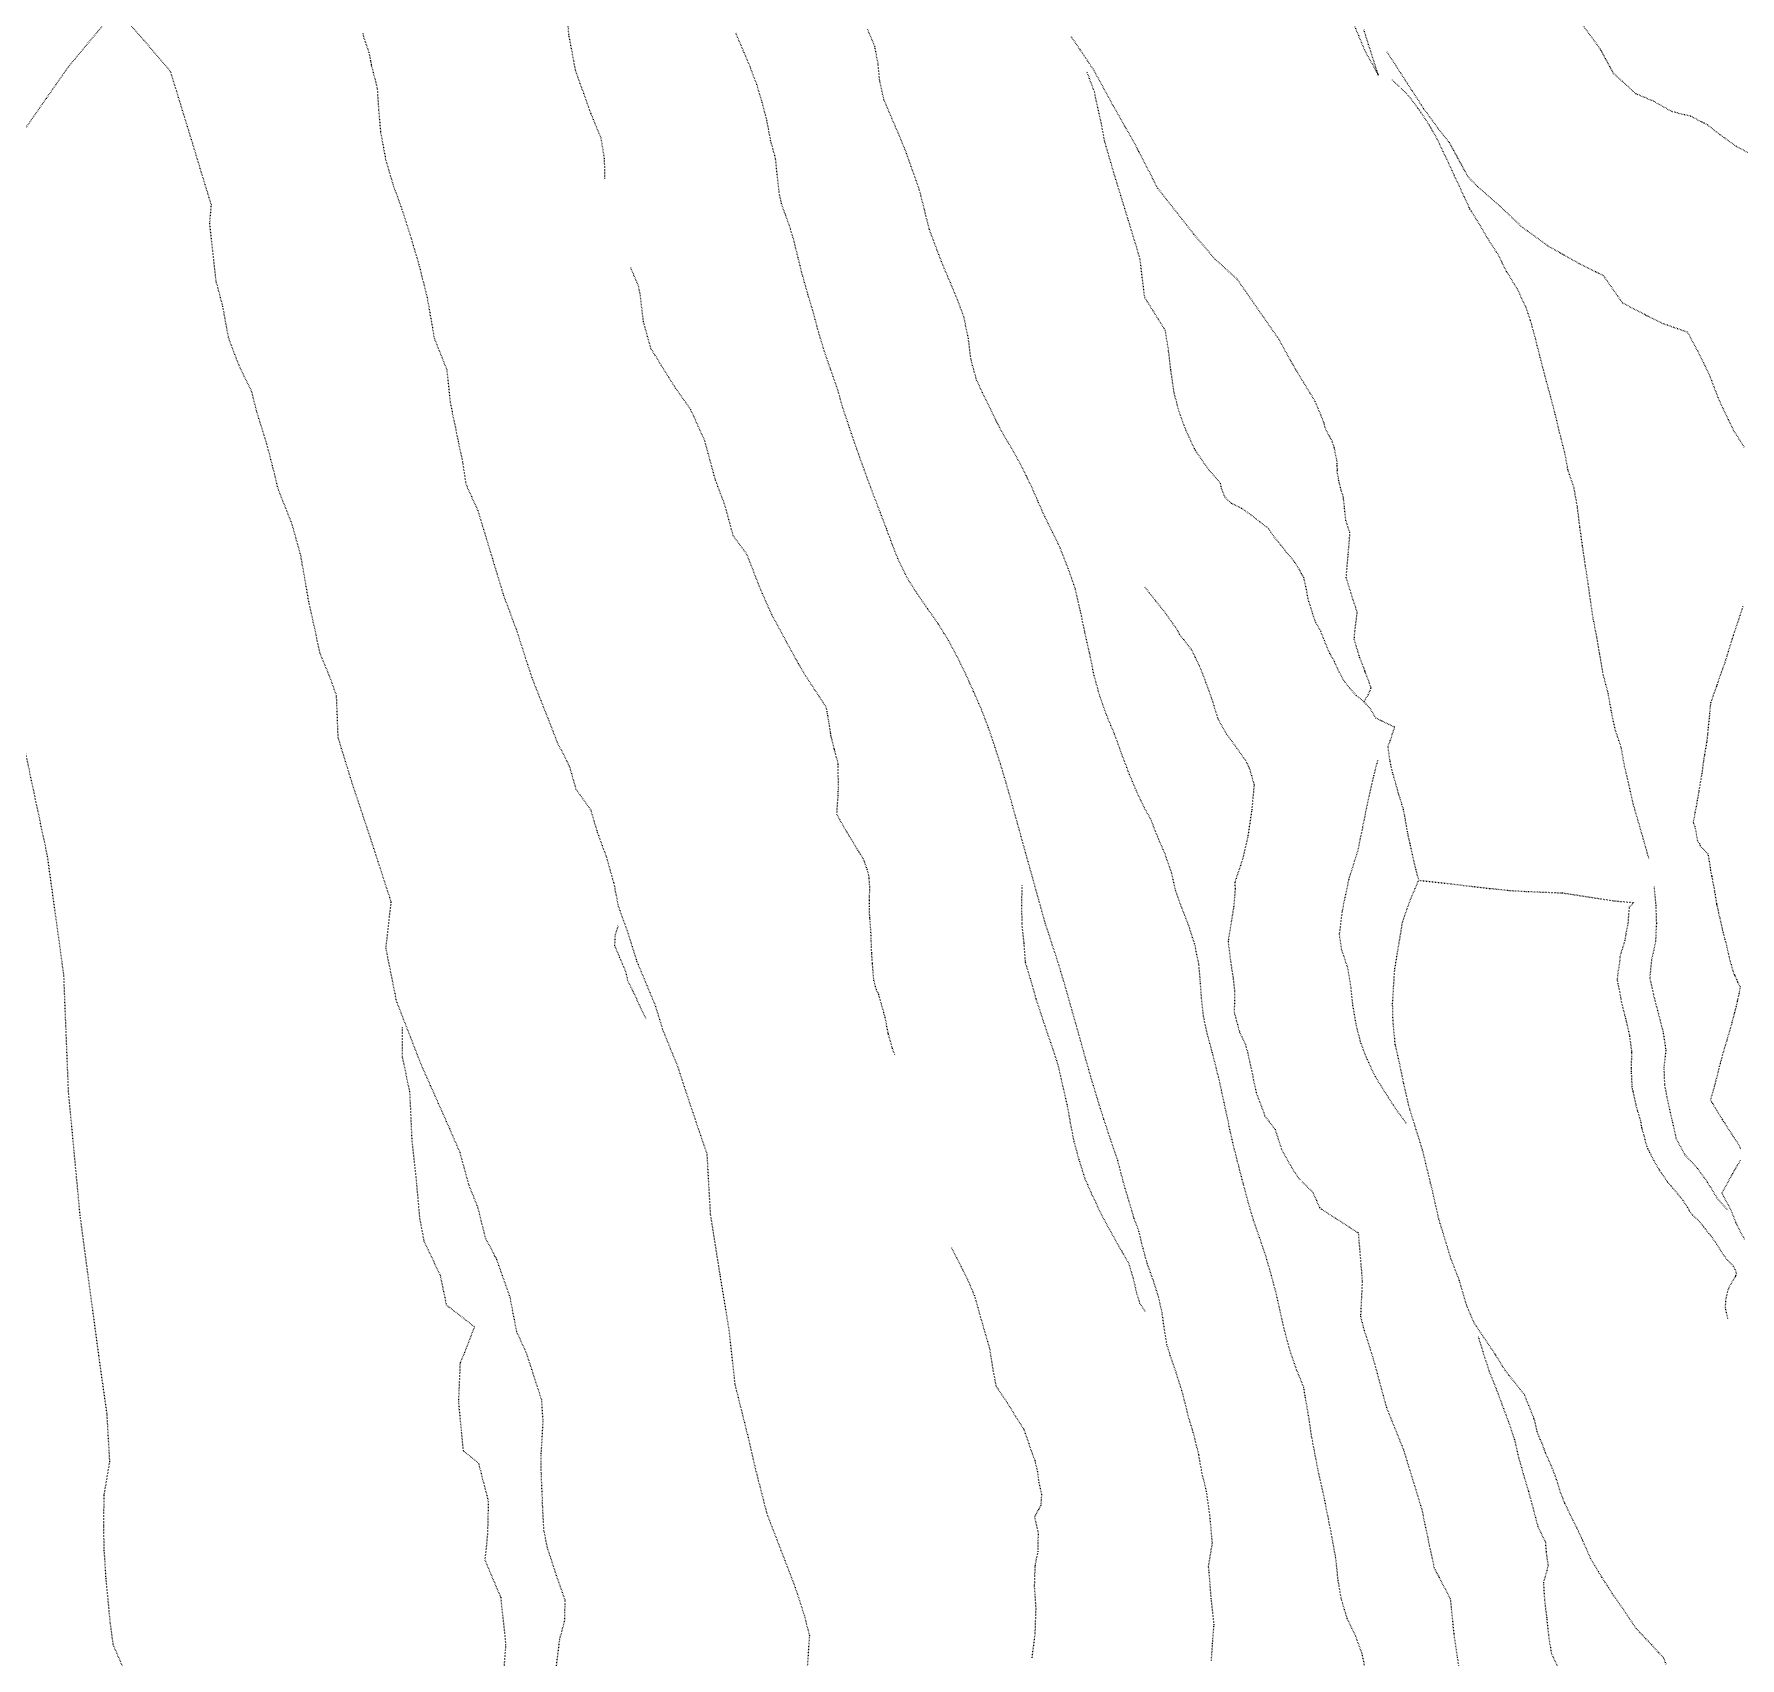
# Model space of a CAD drawing. Extents: x 682410 to 689460, y 7661803 to 7669124.
# Drawn here: x 684706.3 to 685100.1, y 7663888.6 to 7664263.4 of the extents above; entities that cross this region are included whole.
import ezdxf

# ---------------------------------------------------------------- set-up
doc = ezdxf.new("R2010")
doc.units = 0
doc.header["$MEASUREMENT"] = 0
doc.linetypes.add('DOT', pattern=[0.25, 0, -0.25])
doc.layers.add('02 TOE_Line', color=1, linetype='DOT', lineweight=20)

msp = doc.modelspace()

# ---------------------------------------------------------------- linework, layer by layer
at = {"layer": '02 TOE_Line'}
for points in [[(684826.79, 7663886.07, 4040.03), (684827.62, 7663892.87, 4039.95), (684828.79, 7663897.28, 4039.89), (684828.86, 7663901.97, 4039.89), (684827, 7663907.22, 4039.85), (684824.79, 7663913.98, 4040.24), (684823.96, 7663917.98, 4040.07), (684823.69, 7663923.43, 4040.06), (684823.36, 7663931.38, 4040.13), (684823.36, 7663935.78, 4040.1), (684823.79, 7663943.19, 4040.11), (684823.45, 7663948.11, 4040.11), (684820.04, 7663958.68, 4040.28), (684817.69, 7663963.9, 4039.86), (684816.15, 7663971.85, 4039.84), (684813.07, 7663980.57, 4039.9), (684810.51, 7663985.45, 4039.89), (684808.71, 7663992.63, 4040.06), (684806.66, 7663997.76, 4039.91), (684804.61, 7664005.2, 4039.94), (684802.21, 7664010.75, 4040.57), (684795.67, 7664025.46, 4040.61), (684789.95, 7664040.17, 4040.46), (684787.5, 7664052.43, 4040.77), (684788.72, 7664063.05, 4040.99), (684783.82, 7664078.16, 4042.08), (684779.73, 7664090.42, 4042.3), (684776.46, 7664101.05, 4042.45), (684776.09, 7664110.75, 4041.24), (684774.32, 7664115.6, 4041.72), (684772.33, 7664120.35, 4041.99), (684769.75, 7664132.04, 4042.01), (684767.82, 7664143.13, 4041.63), (684765.75, 7664150.52, 4041.58), (684762.66, 7664158.25, 4041.87), (684761.3, 7664163.8, 4041.87), (684759.95, 7664168.95, 4041.91), (684757.6, 7664176.49, 4041.07), (684756.53, 7664180.86, 4040.77), (684753.95, 7664186.13, 4040.89), (684752.59, 7664189.42, 4040.94), (684751.11, 7664193.53, 4041.04), (684749.85, 7664200.53, 4040.52), (684748.26, 7664206.5, 4040.66), (684747.52, 7664213.38, 4040.68), (684746.8, 7664219.73, 4040.77), (684747.2, 7664223.96, 4040.25), (684737.79, 7664254.74, 4041.77), (684731.6, 7664262, 4041.34), (684725.26, 7664269.15, 4041.08), (684714.09, 7664255.75, 4029.84), (684700.79, 7664236.71, 4014.65)], [(684838.06, 7664230.05, 4105.01), (684837.96, 7664234.63, 4105.08), (684837.15, 7664239.43, 4105.13), (684834.84, 7664245.03, 4104.9), (684831.31, 7664254.88, 4103.83), (684829.73, 7664263.28, 4103.8), (684829.12, 7664269.98, 4103.77)], [(685009.55, 7664268.93, 4177.76), (685013.39, 7664259.8, 4178.35), (685016.59, 7664253.95, 4178.23), (685013.24, 7664264.49, 4178.03)], [(685013.78, 7663884.95, 4125.85), (685012.89, 7663889.51, 4125.85), (685011.31, 7663893.73, 4125.86), (685009.42, 7663897.7, 4125.87), (685008.05, 7663902.18, 4125.88), (685007.33, 7663906.46, 4125.89), (685006.75, 7663911.79, 4125.9), (685005.69, 7663917.65, 4125.91), (685004.17, 7663925.31, 4127.2), (685002.71, 7663931.89, 4127.03), (685001.21, 7663939.66, 4126.98), (685000.56, 7663944.13, 4126.94), (684999.75, 7663948.76, 4126.99), (684999.4, 7663951.05, 4127.01), (684997.72, 7663955.16, 4127.02), (684996.24, 7663959.46, 4127.03), (684995.05, 7663963.83, 4127.02), (684994.04, 7663968.3, 4127.01), (684993.03, 7663972.74, 4127), (684991.86, 7663977.13, 4127.05), (684990.6, 7663981.45, 4127.18), (684989.19, 7663985.61, 4127.24), (684987.78, 7663989.69, 4127.29), (684986.56, 7663993.79, 4127.28), (684985.45, 7663997.95, 4127.3), (684984.37, 7664002.07, 4127.36), (684983.35, 7664006.14, 4127.34), (684982.43, 7664010.16, 4127.32), (684981.36, 7664015.01, 4127.34), (684980.37, 7664019.7, 4127.35), (684979.35, 7664024.16, 4127.36), (684978.28, 7664028.33, 4127.35), (684977.17, 7664032.4, 4127.31), (684976.28, 7664036.55, 4127.32), (684975.8, 7664040.7, 4127.33), (684975.5, 7664044.8, 4127.41), (684975.18, 7664048.85, 4127.33), (684974.17, 7664053.49, 4127.37), (684972.84, 7664057.57, 4127.42), (684971.24, 7664061.7, 4127.38), (684969.77, 7664065.81, 4127.41), (684968.85, 7664069.91, 4127.32), (684967.36, 7664074.17, 4127.3), (684965.6, 7664078.23, 4127.24), (684964.03, 7664082.28, 4127.19), (684962.59, 7664084.79, 4127.09), (684960.67, 7664088.9, 4127.1), (684958.92, 7664093.07, 4127.11), (684957.31, 7664097.4, 4127.18), (684955.7, 7664101.83, 4127.21), (684953.84, 7664106.24, 4127.24), (684952.2, 7664110.9, 4127.22), (684950.93, 7664115.65, 4127.24), (684949.96, 7664120.53, 4127.28), (684948.85, 7664125.42, 4127.31), (684947.79, 7664130.38, 4127.33), (684946.69, 7664135.31, 4127.35), (684945.03, 7664140.03, 4127.37), (684943.14, 7664144.83, 4127.36), (684941.37, 7664148.43, 4127.34), (684939.59, 7664152.03, 4127.3), (684937.94, 7664155.78, 4127.25), (684936.26, 7664159.59, 4127.21), (684934.4, 7664163.37, 4127.2), (684932.38, 7664167.06, 4127.21), (684930.21, 7664170.69, 4127.23), (684928.27, 7664174.34, 4127.19), (684926.01, 7664179.05, 4127.11), (684923.87, 7664183.49, 4127.11), (684922.58, 7664188.16, 4127.05), (684921.97, 7664193.09, 4127.01), (684920.91, 7664198.2, 4126.98), (684919.45, 7664202.11, 4126.99), (684917.8, 7664206.03, 4126.99), (684916.17, 7664209.88, 4127.01), (684914.69, 7664213.66, 4126.97), (684912.91, 7664218.47, 4126.95), (684911.77, 7664223.13, 4126.92), (684910.61, 7664227.58, 4126.86), (684909.13, 7664231.8, 4126.83), (684907.7, 7664235.82, 4126.79), (684906.13, 7664239.7, 4126.75), (684904.18, 7664244.24, 4126.7), (684902.41, 7664248.39, 4126.66), (684901.5, 7664252.57, 4126.61), (684901.1, 7664256.59, 4126.56), (684900.38, 7664260.53, 4126.53), (684898.62, 7664264.67, 4126.38)], [(685103.1, 7664235.43, 4204.83), (685099.2, 7664237.52, 4204.83), (685095.42, 7664240.23, 4204.73), (685092.58, 7664242.46, 4204.53), (685088.7, 7664244.44, 4204.54), (685084.34, 7664245.52, 4204.32), (685080.11, 7664247.91, 4204.65), (685076.07, 7664249.63, 4204.74), (685072.87, 7664252.53, 4204.66), (685070.9, 7664254.34, 4204.58), (685067.9, 7664259.9, 4204.55), (685063.12, 7664266.41, 4204.51)], [(684782.16, 7664263.55, 4071.72), (684782.42, 7664262.48, 4071.66), (684782.88, 7664261.13, 4071.68), (684783.09, 7664260.5, 4071.69), (684783.2, 7664260.19, 4071.7), (684783.55, 7664259.15, 4071.74), (684783.93, 7664257.2, 4071.6), (684784.08, 7664256.41, 4071.55), (684784.11, 7664256.28, 4071.55), (684784.99, 7664252.88, 4071.5), (684785.46, 7664250.96, 4071.48), (684785.8, 7664245.84, 4071.25), (684786.26, 7664240.71, 4071.1), (684787.47, 7664234.23, 4071.33), (684789.15, 7664228.59, 4071.48), (684791.2, 7664222.9, 4071.89), (684793.29, 7664216.33, 4071.44), (684795.11, 7664210.14, 4071.05), (684797, 7664202.63, 4070.76), (684798.67, 7664193.09, 4070.55), (684801.55, 7664185.94, 4071.41), (684802.32, 7664178.4, 4071.03), (684804.2, 7664169.3, 4071.14), (684805.23, 7664164.39, 4071.28), (684805.92, 7664159.58, 4071.56), (684808.69, 7664153.45, 4071.86), (684812.06, 7664142.36, 4071.93), (684814.63, 7664133.84, 4071.63), (684817.6, 7664125.92, 4071.55), (684821.17, 7664114.83, 4071.08), (684824.93, 7664105.33, 4071.06), (684827.04, 7664099.9, 4070.98), (684829.83, 7664094.45, 4071.19), (684831.35, 7664089.13, 4070.86), (684834.77, 7664084.31, 4071.83), (684836.29, 7664079.11, 4071.58), (684838.32, 7664073.67, 4071.61), (684840.1, 7664067.33, 4071.11), (684841.11, 7664062.13, 4070.5), (684843.26, 7664056.18, 4070.5), (684845.42, 7664049.33, 4070.54), (684849.6, 7664039.32, 4071), (684851.5, 7664033.24, 4071.1), (684854.67, 7664025.51, 4071.45), (684857.65, 7664016.5, 4071.96), (684861.59, 7664004.87, 4069.56), (684862.36, 7663991.04, 4069.99), (684864.58, 7663977, 4070.29), (684866.63, 7663964.57, 4070.2), (684868.03, 7663951.79, 4070.77), (684870.69, 7663941.21, 4070.17), (684872.92, 7663931.66, 4069.04), (684875.41, 7663921.9, 4069.1), (684878.69, 7663913.39, 4071.13), (684881.97, 7663904.88, 4071.15), (684884.1, 7663898.31, 4071.15), (684885.25, 7663893.71, 4071.15), (684884.59, 7663884.03, 4071.07)], [(684978.07, 7663887.94, 4127.09), (684978.34, 7663891.93, 4127.22), (684978.68, 7663896.29, 4127.36), (684978.02, 7663902.3, 4127.55), (684977.55, 7663908.35, 4127.74), (684977.41, 7663909.67, 4127.78), (684978.29, 7663915.12, 4127.95), (684977.73, 7663921.34, 4128.15), (684976.95, 7663926.95, 4128.33), (684975.86, 7663931.38, 4128.25), (684975.16, 7663935.47, 4128.35), (684973.74, 7663941.18, 4128.22), (684972.79, 7663944.12, 4128.15), (684971.56, 7663949.25, 4128.25), (684969.9, 7663954.55, 4128.33), (684968.57, 7663958.39, 4128.38), (684967.78, 7663960.93, 4127.31), (684967.19, 7663964.68, 4127.37), (684966.68, 7663968.24, 4127.42), (684965.83, 7663972, 4127.42), (684964.62, 7663975.84, 4127.41), (684963.23, 7663979.65, 4127.43), (684962.28, 7663983.14, 4127.32), (684961.34, 7663987, 4127.37), (684960.19, 7663990.16, 4127.37), (684958.98, 7663994.2, 4127.35), (684957.69, 7663998.6, 4127.33), (684956.44, 7664003.46, 4127.31), (684954.82, 7664008.17, 4127.31), (684953.2, 7664013, 4127.29), (684951.65, 7664017.97, 4127.3), (684950.14, 7664023.01, 4127.3), (684948.7, 7664028.09, 4127.3), (684947.27, 7664033.2, 4127.32), (684945.84, 7664038.26, 4127.32), (684944.42, 7664043.29, 4127.32), (684942.92, 7664048.32, 4127.3), (684941.33, 7664053.26, 4127.23), (684939.73, 7664058.12, 4127.22), (684938.21, 7664063.56, 4127.27), (684936.7, 7664068.99, 4127.32), (684935.18, 7664074.43, 4127.36), (684933.67, 7664079.87, 4127.41), (684932.16, 7664085.31, 4127.45), (684930.64, 7664090.74, 4127.5), (684929.34, 7664095.02, 4127.52), (684927.98, 7664099.25, 4127.52), (684926.55, 7664103.43, 4127.5), (684924.96, 7664107.55, 4127.48), (684923.18, 7664111.61, 4127.4), (684921.36, 7664115.64, 4127.37), (684919.39, 7664119.62, 4127.33), (684917.33, 7664123.51, 4127.33), (684915.01, 7664127.23, 4127.32), (684912.52, 7664130.8, 4127.34), (684910.07, 7664134.32, 4127.41), (684907.83, 7664137.91, 4127.45), (684905.95, 7664141.65, 4127.45), (684904.44, 7664145.48, 4127.49), (684903.03, 7664149.29, 4127.5), (684901.59, 7664153.05, 4127.46), (684899.71, 7664157.98, 4127.43), (684897.88, 7664162.94, 4127.47), (684896.11, 7664167.84, 4127.44), (684894.51, 7664172.6, 4127.42), (684892.93, 7664177.3, 4127.11), (684891.7, 7664181.68, 4127.1), (684890.13, 7664186.08, 4127.08), (684888.76, 7664190.04, 4127.14), (684887.33, 7664194.77, 4127.22), (684886.17, 7664199.17, 4127.2), (684884.92, 7664203.33, 4127.18), (684883.71, 7664207.57, 4127.23), (684882.65, 7664211.8, 4127.23), (684881.67, 7664215.82, 4127.2), (684880.67, 7664219.12, 4127.2), (684879.66, 7664221.92, 4127.2), (684878.8, 7664224.34, 4127.05), (684878.29, 7664226.76, 4126.97), (684877.45, 7664234.65, 4126.58), (684876.31, 7664238.85, 4126.59), (684875.44, 7664243.48, 4126.22), (684874.35, 7664247.69, 4126.16), (684873.13, 7664251.73, 4126.03), (684871.56, 7664255.89, 4125.76), (684869.96, 7664259.68, 4125.53), (684868.23, 7664263.75, 4125.28)], [(685025.85, 7664068.41, 4143.94), (685025.3, 7664070.61, 4143.99), (685024.87, 7664072.28, 4144.01), (685024.41, 7664074.34, 4144.04), (685023.94, 7664076.54, 4144.09), (685023.88, 7664076.79, 4144.09), (685023.66, 7664077.69, 4144.09), (685023.57, 7664078.05, 4144.09), (685023.47, 7664078.56, 4144.1), (685023.33, 7664079.34, 4144.12), (685022.81, 7664082.36, 4144.22), (685022.7, 7664082.95, 4144.23), (685022.64, 7664083.23, 4144.24), (685022.41, 7664084.44, 4144.27), (685022.03, 7664085.66, 4144.29), (685021.55, 7664087.21, 4144.33), (685021.29, 7664088, 4144.33), (685021.02, 7664089.06, 4144.34), (685020.04, 7664092.46, 4144.27), (685019.96, 7664092.77, 4144.27), (685019.91, 7664092.97, 4144.27), (685019.51, 7664094.75, 4144.32), (685019.32, 7664095.66, 4144.35), (685019.26, 7664095.92, 4144.36), (685018.86, 7664098.94, 4144.44), (685018.86, 7664098.95, 4144.44), (685018.93, 7664099.25, 4144.53), (685019.36, 7664100.32, 4144.97), (685019.48, 7664100.64, 4145.11), (685019.87, 7664101.86, 4145.61), (685020.38, 7664103.44, 4146.26), (685019.02, 7664104.05, 4145.43), (685017.03, 7664105.05, 4144.15), (685016.01, 7664105.51, 4143.49), (685014.77, 7664107.62, 4142.92), (685013.8, 7664108.7, 4142.39), (685013.34, 7664109.2, 4142.13), (685013.36, 7664109.37, 4142.17), (685013.66, 7664109.89, 4142.46), (685014.3, 7664110.96, 4143.06), (685014.96, 7664112.46, 4143.73), (685014.87, 7664112.71, 4143.69), (685014.86, 7664112.72, 4143.69), (685014.5, 7664113.76, 4143.57), (685013.6, 7664116.11, 4143.3), (685013.55, 7664116.23, 4143.28), (685013.5, 7664116.38, 4143.27), (685013.46, 7664116.51, 4143.26), (685013.26, 7664117.12, 4143.21), (685012.27, 7664119.57, 4143.09), (685011.05, 7664123.73, 4142.89), (685011.21, 7664125.76, 4143.44), (685011.73, 7664129.92, 4144.71), (685010.78, 7664132.85, 4144.68), (685009.18, 7664137.97, 4144.67), (685009.66, 7664143.36, 4144.67), (685010.05, 7664148.28, 4144.67), (685010.01, 7664148.41, 4144.67), (685009.11, 7664151.09, 4144.68), (685008.93, 7664152.8, 4144.7), (685008.76, 7664154.32, 4144.71), (685008.59, 7664156.01, 4144.73), (685008.56, 7664156.31, 4144.73), (685008.39, 7664157.04, 4144.67), (685008.02, 7664158.07, 4144.58), (685007.95, 7664158.35, 4144.59), (685007.66, 7664159.59, 4144.59), (685007.58, 7664159.97, 4144.59), (685007.39, 7664160.88, 4144.59), (685007.09, 7664162.27, 4144.58), (685007.15, 7664162.77, 4144.69), (685007.13, 7664163.76, 4144.9), (685007.13, 7664164.3, 4145.01), (685006.99, 7664165.03, 4145.06), (685006.43, 7664168.01, 4145.29), (685005.93, 7664169.41, 4145.23), (685005.82, 7664169.71, 4145.22), (685005.27, 7664170.66, 4145.03), (685004.65, 7664171.88, 4144.81), (685004.34, 7664172.48, 4144.7), (685004.09, 7664173.62, 4144.72), (685002.04, 7664178.61, 4144.93), (684997.59, 7664185.87, 4144.81), (684993.63, 7664192.98, 4144.96), (684984.01, 7664206.84, 4142.71), (684978.87, 7664211.48, 4141.95), (684974.02, 7664217.2, 4142), (684965.66, 7664227.85, 4141.86), (684960.53, 7664237.84, 4141.23), (684955.42, 7664246.86, 4140.36), (684950.93, 7664255.08, 4140.24), (684947.75, 7664259.81, 4140.16), (684945.63, 7664262.97, 4139.75)], [(685018.6, 7664259.29, 4179.71), (685022.8, 7664252.78, 4179.04), (685027.07, 7664246.18, 4179.04), (685030.52, 7664241.46, 4179.06), (685032.94, 7664238.42, 4179.18), (685037.24, 7664230.53, 4179.25), (685039.5, 7664228.23, 4179.39), (685044.71, 7664223.66, 4179.67), (685049.79, 7664218.85, 4179.68), (685055.95, 7664214.4, 4179.52), (685062.93, 7664210.48, 4179.14), (685068.53, 7664207.7, 4178.95), (685072.95, 7664201.36, 4178.87), (685081.66, 7664196.87, 4179.02), (685087.93, 7664194.66, 4179.18), (685090.36, 7664190.16, 4179.24), (685093, 7664184.8, 4179.39), (685095.11, 7664179.23, 4179.35), (685098.55, 7664172, 4179.37), (685101.17, 7664167.89, 4179.34)], [(685013.26, 7664109.26, 4142.13), (685011.49, 7664110.76, 4145.02), (685010.14, 7664112.24, 4145), (685008.66, 7664114.12, 4144.99), (685007.54, 7664116.21, 4144.98), (685006.48, 7664118.55, 4144.96), (685005.39, 7664120.47, 4144.95), (685004.14, 7664123.43, 4144.93), (685003.31, 7664125.58, 4144.92), (685002.16, 7664127.59, 4144.9), (685001.43, 7664129.71, 4144.89), (685000.38, 7664133.08, 4144.87), (684999.98, 7664135.5, 4144.86), (684999.39, 7664137.93, 4144.84), (684998.29, 7664139.91, 4144.83), (684997, 7664141.93, 4144.81), (684995.44, 7664143.73, 4144.8), (684994.12, 7664145.43, 4144.79), (684992.56, 7664147.3, 4144.77), (684991.24, 7664149.27, 4144.76), (684989.14, 7664150.89, 4144.74), (684987.16, 7664152.46, 4144.73), (684984.96, 7664153.96, 4144.72), (684982.72, 7664155.03, 4144.7), (684981.18, 7664156.53, 4144.69), (684980.39, 7664158.59, 4144.68), (684980.14, 7664159.66, 4144.67), (684979.93, 7664160, 4144.67), (684977.01, 7664163.44, 4144.59), (684974.33, 7664167.39, 4144.53), (684972.17, 7664171.94, 4144.5), (684970.4, 7664176.91, 4144.53), (684969.41, 7664180.92, 4144.49), (684968.68, 7664185.96, 4144.48), (684968.18, 7664190.3, 4144.4), (684967.42, 7664195.03, 4144.39), (684962.66, 7664202.65, 4141.61), (684961.58, 7664211.62, 4141.43), (684958.79, 7664220.75, 4141.48), (684955.75, 7664230.69, 4140.92), (684953.46, 7664238.52, 4140.89), (684952.49, 7664243.67, 4140.35), (684951.04, 7664250.16, 4140.08), (684949.3, 7664254.79, 4140.01)], [(685079.05, 7664073.16, 4178.2), (685077.96, 7664077.07, 4178.25), (685076.79, 7664081.08, 4178.19), (685075.53, 7664085.45, 4178.16), (685074.54, 7664089.87, 4178.22), (685073.47, 7664094.28, 4178.14), (685072.7, 7664098.64, 4178.3), (685071.28, 7664102.96, 4178.34), (685070.45, 7664106.87, 4178.48), (685069.68, 7664111.19, 4178.46), (685068.53, 7664115.58, 4178.46), (685067.72, 7664120.3, 4178.58), (685067.04, 7664124.34, 4178.62), (685066.23, 7664128.32, 4178.67), (685065.63, 7664132.42, 4178.85), (685065.06, 7664136.52, 4179), (685064.42, 7664140.61, 4179.07), (685063.74, 7664145.3, 4179.13), (685063.13, 7664149.64, 4179.05), (685062.56, 7664154.25, 4178.9), (685061.78, 7664158.72, 4178.79), (685060.37, 7664162.88, 4178.8), (685059.76, 7664166.35, 4178.66), (685058.54, 7664171.1, 4178.61), (685057.46, 7664175.59, 4178.51), (685056.37, 7664179.79, 4178.63), (685055.14, 7664184.28, 4178.71), (685053.98, 7664188.75, 4178.67), (685052.86, 7664193.2, 4178.63), (685051.68, 7664197.54, 4178.63), (685050.68, 7664200.41, 4178.91), (685048.67, 7664204.59, 4178.87), (685046.23, 7664208.6, 4178.8), (685044.35, 7664212.36, 4178.96), (685042.12, 7664215.8, 4179.04), (685040.03, 7664219.36, 4178.97), (685037.76, 7664223.02, 4178.97), (685035.99, 7664226.83, 4178.94), (685034.1, 7664230.92, 4178.85), (685032.05, 7664235.31, 4178.82), (685030.3, 7664238.97, 4178.82), (685028.33, 7664242.49, 4178.8), (685026.05, 7664245.91, 4178.9), (685023.45, 7664249.35, 4178.85), (685019.81, 7664252.84, 4179.07)], [(684904.97, 7664027.85, 4106.14), (684904.95, 7664027.88, 4106.14), (684904.4, 7664029.38, 4106.16), (684903.5, 7664032.56, 4106.19), (684903.46, 7664032.72, 4106.2), (684903.41, 7664032.89, 4106.2), (684903.02, 7664034.95, 4106.36), (684902.77, 7664036.34, 4106.47), (684902.74, 7664036.42, 4106.47), (684902.44, 7664037.52, 4106.48), (684901.29, 7664041.62, 4106.53), (684901.28, 7664041.64, 4106.53), (684901.28, 7664041.65, 4106.53), (684901.27, 7664041.67, 4106.53), (684901.27, 7664041.69, 4106.53), (684901.26, 7664041.7, 4106.53), (684901.26, 7664041.7, 4106.53), (684901.25, 7664041.74, 4106.53), (684900.71, 7664042.83, 4106.38), (684900.13, 7664045.01, 4106.08), (684900.13, 7664045.02, 4106.08), (684899.82, 7664048.82, 4106.06), (684899.82, 7664048.88, 4106.06), (684899.81, 7664049.07, 4106.06), (684899.81, 7664049.09, 4106.06), (684899.81, 7664049.11, 4106.06), (684899.64, 7664051.41, 4106.06), (684899.57, 7664053.19, 4106.06), (684899.55, 7664053.85, 4106.06), (684899.53, 7664054.56, 4106.07), (684899.51, 7664054.93, 4106.06), (684899.43, 7664056.75, 4106.06), (684899.25, 7664058.9, 4106.05), (684899.2, 7664059.32, 4106.04), (684899.19, 7664059.46, 4106.04), (684899.11, 7664061.97, 4106.02), (684899.15, 7664063.63, 4106.01), (684899.16, 7664064.53, 4105.99), (684899.19, 7664066.73, 4105.96), (684899.08, 7664068.09, 4105.94), (684899.05, 7664068.74, 4105.94), (684898.58, 7664070.65, 4105.94), (684898.08, 7664072.09, 4105.93), (684897.92, 7664072.64, 4105.95), (684897.7, 7664073.02, 4105.97), (684896.98, 7664074.15, 4105.95), (684896.69, 7664074.61, 4105.94), (684894.92, 7664077.58, 4105.91), (684894.47, 7664078.31, 4105.89), (684893.04, 7664080.71, 4105.86), (684892.3, 7664082, 4105.84), (684891.6, 7664083.27, 4105.85), (684891.78, 7664086.06, 4105.88), (684891.89, 7664087.6, 4105.9), (684891.91, 7664088.18, 4105.9), (684891.95, 7664089.11, 4105.9), (684891.92, 7664094.83, 4105.96), (684891.9, 7664094.96, 4105.96), (684891.9, 7664094.97, 4105.96), (684891.06, 7664098.22, 4105.98), (684891, 7664098.45, 4105.98), (684890.42, 7664100.7, 4105.99), (684890.3, 7664101.14, 4106), (684890.24, 7664101.52, 4106), (684890.16, 7664102.06, 4106), (684889.88, 7664103.85, 4106.01), (684889.73, 7664104.77, 4106.01), (684889.52, 7664106.07, 4106.02), (684889.45, 7664106.5, 4106.02), (684889.36, 7664107.05, 4106.02), (684889.15, 7664108.04, 4106.17), (684883.95, 7664115.93, 4106.1), (684879.98, 7664123.09, 4106.21), (684876.55, 7664129.42, 4106.05), (684873.89, 7664135.48, 4106), (684870.84, 7664143.31, 4106.02), (684867.67, 7664147.6, 4104.97), (684865.76, 7664154.68, 4105.2), (684863.57, 7664160.46, 4105), (684861.08, 7664169.59, 4105.6), (684857.86, 7664176.74, 4105.21), (684854.38, 7664181.65, 4104.96), (684851.75, 7664185.81, 4104.84), (684848.66, 7664190.85, 4104.81), (684846.94, 7664197.09, 4104.83), (684846.19, 7664203.4, 4104.89), (684845.84, 7664205.13, 4104.92), (684844, 7664209.51, 4104.96)], [(684962.72, 7664135.71, 4130.35), (684965.26, 7664132.52, 4130.22), (684967.8, 7664129.27, 4130.14), (684970.17, 7664125.86, 4130.08), (684970.73, 7664124.8, 4130.54), (684973.36, 7664121.42, 4130.34), (684975.23, 7664117.73, 4130.18), (684976.8, 7664113.66, 4130.07), (684978.2, 7664109.8, 4129.96), (684979.59, 7664105.24, 4130.04), (684981.59, 7664101.77, 4130.13), (684983.97, 7664098.54, 4130.28), (684985.93, 7664095.7, 4130.32), (684986.82, 7664093.99, 4130.32), (684987.93, 7664090.09, 4130.28), (684987.38, 7664084.34, 4130.16), (684986.45, 7664078.02, 4130.06), (684985.33, 7664073.19, 4130.01), (684983.48, 7664067.62, 4129.83), (684983.54, 7664065.92, 4129.8), (684983.21, 7664062.04, 4129.72), (684982.56, 7664057.9, 4129.71), (684981.92, 7664053.98, 4129.67), (684982.48, 7664049.46, 4129.68), (684983.07, 7664045.54, 4129.74), (684983.41, 7664042.48, 4129.67), (684983.34, 7664037.53, 4129.7), (684984.58, 7664033.01, 4129.76), (684985.82, 7664030.47, 4129.79), (684986.59, 7664027.7, 4129.77), (684988.39, 7664019.1, 4130.31), (684990.44, 7664013.62, 4130.68), (684992.76, 7664010.6, 4130.91), (684994.28, 7664005.92, 4130.67), (684996.53, 7664001.84, 4130.52), (684998.25, 7663999.22, 4130.49), (685001.45, 7663996.12, 4130.55), (685003.07, 7663992.43, 4130.6), (685011.96, 7663986.69, 4131.45), (685012.88, 7663975.58, 4131.18), (685012.5, 7663967.41, 4130.94), (685013.13, 7663964.86, 4130.9), (685015.41, 7663957.64, 4130.99), (685018.46, 7663946.42, 4131.07), (685022.45, 7663936.53, 4131), (685026.63, 7663922.84, 4130.29), (685029.48, 7663909.34, 4130.37), (685033.21, 7663902.26, 4130.37), (685034.03, 7663894.05, 4130.5), (685034.83, 7663888.66, 4130.59), (685035.74, 7663882.75, 4130.47)], [(685100.74, 7664131.24, 4178.89), (685098.56, 7664124.62, 4178.77), (685098.32, 7664123.92, 4178.75), (685098.22, 7664123.62, 4178.75), (685097.13, 7664120.04, 4178.75), (685096.77, 7664118.87, 4178.75), (685096.57, 7664118.24, 4178.74), (685096, 7664116.67, 4178.68), (685094.78, 7664113.21, 4178.56), (685094.69, 7664112.97, 4178.55), (685094.65, 7664112.85, 4178.55), (685094.64, 7664112.84, 4178.55), (685093.84, 7664110.56, 4178.47), (685093.72, 7664110.21, 4178.46), (685093.33, 7664109.09, 4178.43), (685093.21, 7664108.15, 4178.41), (685093.09, 7664106.58, 4178.43), (685092.97, 7664105.48, 4178.41), (685092.82, 7664104.08, 4178.4), (685092.74, 7664103.25, 4178.4), (685092.68, 7664102.65, 4178.4), (685092.61, 7664101.86, 4178.4), (685092.48, 7664100.46, 4178.4), (685092.44, 7664100.21, 4178.4), (685092.39, 7664099.92, 4178.4), (685092.33, 7664099.58, 4178.4), (685091.89, 7664097, 4178.4), (685091.83, 7664096.68, 4178.4), (685091.73, 7664096.08, 4178.4), (685091.66, 7664095.65, 4178.4), (685091.65, 7664095.58, 4178.4), (685091.48, 7664094.2, 4178.41), (685091.3, 7664092.73, 4178.42), (685091.23, 7664092.34, 4178.41), (685091.17, 7664092.02, 4178.4), (685090.61, 7664088.7, 4178.32), (685090.23, 7664086.54, 4178.26), (685089.98, 7664085.14, 4178.21), (685089.71, 7664083.67, 4178.16), (685089.31, 7664081.4, 4178.1), (685089.35, 7664081.2, 4178.1), (685089.71, 7664080.4, 4178.23), (685090.27, 7664077.16, 4178.16), (685090.73, 7664076.53, 4178.39), (685090.93, 7664075.99, 4178.45), (685092.7, 7664074.19, 4179.41), (685093.29, 7664070.48, 4179.3), (685093.31, 7664070.38, 4179.3), (685093.32, 7664070.32, 4179.29), (685093.56, 7664069.13, 4179.29), (685093.59, 7664069.01, 4179.29), (685093.6, 7664068.93, 4179.29), (685093.85, 7664067.57, 4179.27), (685094.25, 7664065.43, 4179.23), (685094.28, 7664065.19, 4179.22), (685094.68, 7664062.6, 4179.13), (685094.73, 7664062.37, 4179.12), (685095.03, 7664061.08, 4179.1), (685095.11, 7664060.75, 4179.1), (685095.17, 7664060.47, 4179.09), (685095.44, 7664059.32, 4179.08), (685096.02, 7664056.74, 4179.02), (685096.08, 7664056.51, 4179.02), (685096.2, 7664055.99, 4179.02), (685096.56, 7664054.6, 4179), (685096.61, 7664054.44, 4179), (685096.62, 7664054.41, 4179), (685097.08, 7664052.62, 4178.99), (685097.39, 7664051.29, 4178.95), (685097.79, 7664049.57, 4178.9), (685097.85, 7664049.36, 4178.9), (685098.38, 7664047.37, 4178.89), (685098.81, 7664046.23, 4178.88), (685098.88, 7664046.08, 4178.88), (685098.96, 7664045.89, 4178.88), (685099.34, 7664045.1, 4178.89), (685099.48, 7664044.76, 4178.89), (685099.54, 7664044.62, 4178.89), (685099.6, 7664044.47, 4178.89), (685100.13, 7664043.47, 4178.9), (685099.86, 7664041.92, 4178.93), (685099.49, 7664040.3, 4178.9), (685099.46, 7664040.15, 4178.9), (685099.23, 7664039.02, 4178.89), (685099.2, 7664038.9, 4178.89), (685098.92, 7664037.94, 4178.89), (685098.78, 7664037.41, 4178.9), (685098.21, 7664035.22, 4178.92), (685098.13, 7664034.9, 4178.92), (685098.03, 7664034.54, 4178.92), (685097.56, 7664032.87, 4178.9), (685097.35, 7664032.16, 4178.9), (685097.09, 7664031.22, 4178.9), (685096.89, 7664030.58, 4178.88), (685096.39, 7664028.97, 4178.84), (685095.73, 7664026.57, 4178.83), (685095.55, 7664025.83, 4178.85), (685095.33, 7664025.08, 4178.84), (685094.56, 7664021.96, 4178.9), (685094.26, 7664020.79, 4178.91), (685093.27, 7664017.38, 4178.87), (685093.55, 7664016.9, 4178.85), (685093.74, 7664016.59, 4178.85), (685094.08, 7664016.03, 4178.83), (685096.02, 7664012.84, 4178.77), (685096.05, 7664012.8, 4178.78), (685096.3, 7664012.42, 4178.78), (685097.99, 7664009.81, 4178.79), (685098.22, 7664009.46, 4178.79), (685098.5, 7664008.99, 4178.78), (685098.77, 7664008.62, 4178.8), (685098.95, 7664008.33, 4178.79), (685099.79, 7664007.15, 4178.77), (685100.29, 7664005.88, 4178.75)], [(684730.56, 7663877.66, 3990.24), (684724.55, 7663891.58, 3987.71), (684723.86, 7663896.71, 3988.29), (684722.88, 7663906.96, 3989), (684722.47, 7663913.34, 3989.36), (684722.33, 7663919.01, 3989.66), (684722.46, 7663926.2, 3990.06), (684723.75, 7663933.93, 3990.45), (684723.1, 7663944.94, 3990.98), (684721.22, 7663958.32, 3991.63), (684716.91, 7663990.64, 3992.66), (684714.22, 7664019.19, 3993.32), (684713.14, 7664046.13, 3993.99), (684709.37, 7664073.6, 3994.48), (684703.45, 7664101.61, 3994.65)], [(685016.43, 7664095.76, 4144.37), (685015.52, 7664092.23, 4144.47), (685014.66, 7664088.46, 4144.35), (685013.76, 7664084.3, 4144.16), (685012.94, 7664080.24, 4144.41), (685011.8, 7664074.73, 4144.25), (685009.76, 7664068.26, 4143.98), (685008.24, 7664060.98, 4143.95), (685007.58, 7664055.63, 4144.05), (685008.06, 7664052.17, 4144.2), (685009.51, 7664047.85, 4144.42), (685010.22, 7664043.44, 4144.35), (685010.66, 7664039.21, 4144.44), (685011.39, 7664034.96, 4144.45), (685012.44, 7664030.78, 4144.42), (685014, 7664026.69, 4144.52), (685015.93, 7664022.68, 4144.51), (685018.23, 7664019.01, 4144.54), (685020.52, 7664015.46, 4144.44), (685023.15, 7664011.82, 4144.24)], [(685083.02, 7663887.14, 4143.52), (685082.47, 7663888.64, 4143.51), (685082.46, 7663888.68, 4143.51), (685081.28, 7663889.81, 4143.47), (685081.22, 7663889.88, 4143.47), (685080.29, 7663890.98, 4143.45), (685079.69, 7663891.6, 4143.45), (685078.94, 7663892.41, 4143.45), (685078.31, 7663893.06, 4143.46), (685077.52, 7663893.88, 4143.45), (685076.9, 7663894.53, 4143.45), (685076.12, 7663895.38, 4143.46), (685075.37, 7663896.5, 4143.47), (685074.42, 7663897.88, 4143.47), (685073.08, 7663899.92, 4143.51), (685072.08, 7663901.33, 4143.49), (685072.07, 7663901.36, 4143.49), (685070.85, 7663903.07, 4143.47), (685070.59, 7663903.47, 4143.46), (685069.74, 7663904.8, 4143.45), (685069.44, 7663905.27, 4143.44), (685068.23, 7663907.17, 4143.43), (685067.41, 7663908.51, 4143.43), (685066.57, 7663909.92, 4143.46), (685065.64, 7663911.47, 4143.48), (685063.72, 7663915.84, 4143.52), (685063.48, 7663916.33, 4143.51), (685062.79, 7663917.81, 4143.49), (685062.42, 7663918.6, 4143.48), (685061.5, 7663920.44, 4143.47), (685061.35, 7663920.74, 4143.47), (685060.93, 7663921.6, 4143.46), (685059.67, 7663924.25, 4143.48), (685059.63, 7663924.32, 4143.48), (685059.18, 7663925.53, 4143.49), (685058.95, 7663926.09, 4143.49), (685058.7, 7663926.74, 4143.48), (685057.76, 7663929.71, 4143.63), (685057.42, 7663930.72, 4143.67), (685056.94, 7663931.92, 4143.67), (685056.56, 7663932.87, 4143.67), (685055.89, 7663934.42, 4143.64), (685055.18, 7663935.92, 4143.57), (685055.14, 7663936.05, 4143.56), (685054.87, 7663936.8, 4143.53), (685054.58, 7663937.75, 4143.53), (685054.34, 7663938.24, 4143.53), (685054, 7663938.99, 4143.55), (685053.66, 7663939.74, 4143.56), (685053.26, 7663940.84, 4143.65), (685052.74, 7663943.2, 4143.84), (685052.72, 7663943.31, 4143.85), (685052.53, 7663943.87, 4143.85), (685050.34, 7663949.35, 4143.78), (685045.9, 7663954.9, 4143.69), (685043.66, 7663958.57, 4143.78), (685038.78, 7663965.8, 4143.66), (685037.04, 7663969.81, 4143.85), (685035.34, 7663975.64, 4143.93), (685033.36, 7663980.77, 4144.22), (685030.55, 7663989.92, 4144.34), (685028.66, 7663998.23, 4144.67), (685026.81, 7664005.83, 4144.83), (685023.84, 7664015.33, 4144.07), (685022.44, 7664021.29, 4144.11), (685021.52, 7664025.87, 4144.06), (685020.52, 7664030.12, 4143.9), (685020.02, 7664035.31, 4143.66), (685019.9, 7664039.58, 4143.62), (685020.38, 7664047.32, 4143.7), (685021.08, 7664051.68, 4143.73), (685022.23, 7664058.63, 4143.82), (685024, 7664063.56, 4143.87), (685025.93, 7664068.09, 4143.94), (685033.46, 7664067.24, 4149.06), (685038.75, 7664066.61, 4152.65), (685042.53, 7664066.18, 4155.2), (685046.45, 7664065.76, 4157.84), (685050.88, 7664065.49, 4160.88), (685059.15, 7664065.16, 4166.62), (685071, 7664063.33, 4175.02), (685075.59, 7664062.92, 4178.23), (685074.54, 7664061.9, 4179.12), (685074.34, 7664060.2, 4178.81), (685074.26, 7664058.13, 4178.55), (685074.23, 7664058.01, 4178.54), (685073.73, 7664055.69, 4178.3), (685073.53, 7664054.28, 4178.23), (685073.5, 7664054.14, 4178.21), (685073.2, 7664053.2, 4178.15), (685072.37, 7664050.44, 4178), (685072.36, 7664050.32, 4178.02), (685072.33, 7664049.35, 4178.1), (685071.83, 7664046.17, 4178.06), (685071.8, 7664045.82, 4178.07), (685071.74, 7664045.26, 4178.09), (685071.73, 7664045.04, 4178.11), (685071.89, 7664044.28, 4178.08), (685071.9, 7664044.22, 4178.08), (685072.54, 7664041.13, 4177.98), (685072.61, 7664040.55, 4177.92), (685072.75, 7664039.85, 4177.9), (685073.46, 7664036.95, 4177.78), (685073.57, 7664036.56, 4177.78), (685073.8, 7664035.6, 4177.74), (685074.49, 7664032.57, 4177.63), (685074.56, 7664032.35, 4177.64), (685074.58, 7664032.11, 4177.61), (685074.6, 7664032, 4177.6), (685075.08, 7664028.45, 4177.45), (685075.08, 7664028.32, 4177.45), (685075.07, 7664028.12, 4177.47), (685074.95, 7664024.75, 4177.69), (685074.96, 7664024.33, 4177.7), (685075, 7664023.46, 4177.74), (685075.14, 7664020.57, 4177.87), (685075.16, 7664020.43, 4177.88), (685075.24, 7664019.88, 4177.92), (685075.38, 7664019.37, 4177.94), (685075.44, 7664019.05, 4177.93), (685075.87, 7664016.98, 4177.91), (685076.08, 7664016.02, 4177.91), (685076.43, 7664014.88, 4177.97), (685076.46, 7664014.79, 4177.98), (685077.13, 7664012.55, 4178), (685077.38, 7664011.03, 4177.87), (685077.39, 7664010.96, 4177.86), (685077.43, 7664010.85, 4177.87), (685077.95, 7664008.96, 4177.94), (685078.38, 7664007.34, 4177.97), (685078.62, 7664006.61, 4178.03), (685078.8, 7664006.05, 4178.07), (685079.24, 7664005.25, 4178.06), (685079.53, 7664004.7, 4178.06), (685080.19, 7664003.38, 4178.04), (685081.38, 7664001.36, 4178.12), (685081.58, 7664001, 4178.13), (685082.14, 7664000.25, 4178.05), (685083.38, 7663998.42, 4177.78), (685084.1, 7663997.63, 4177.77), (685084.59, 7663997.01, 4177.79), (685085.77, 7663995.6, 4177.86), (685086.39, 7663994.87, 4177.92), (685086.95, 7663994.17, 4177.99), (685087.95, 7663992.58, 4178.02), (685088.65, 7663991.37, 4178), (685089.16, 7663990.76, 4177.94), (685090.43, 7663989.59, 4178), (685091.41, 7663988.46, 4177.92), (685091.76, 7663988.01, 4177.9), (685092.88, 7663986.57, 4177.83), (685093.27, 7663986.17, 4177.85), (685094.7, 7663984.07, 4178.12), (685095.46, 7663982.96, 4178.27), (685095.59, 7663982.65, 4178.27), (685096.95, 7663980.64, 4178.08), (685097.26, 7663980.37, 4178.13), (685098.63, 7663978.92, 4178.4), (685099.27, 7663977.37, 4178.71), (685099.1, 7663976.81, 4178.84), (685099, 7663976.58, 4178.86), (685097.44, 7663973.93, 4178.83), (685096.74, 7663971.24, 4178.79), (685096.7, 7663969.39, 4179.09), (685097.23, 7663966.74, 4179.41)], [(684934.3, 7664066.87, 4127.11), (684934.23, 7664062.29, 4127.17), (684934.29, 7664057.86, 4127.15), (684934.76, 7664053.49, 4127.38), (684935.08, 7664049.14, 4127.38), (684936.38, 7664044.89, 4127.4), (684937.57, 7664040.61, 4127.34), (684938.88, 7664036.67, 4127.2), (684940.22, 7664032.66, 4127.09), (684941.53, 7664028.86, 4127.01), (684942.8, 7664024.84, 4127), (684943.78, 7664020.48, 4127.04), (684944.73, 7664016.27, 4127.08), (684945.49, 7664012.02, 4127.17), (684946.34, 7664007.72, 4127.29), (684947.48, 7664003.54, 4127.35), (684948.87, 7663999.18, 4127.36), (684950.53, 7663995.4, 4127.39), (684952.45, 7663991.34, 4127.37), (684954.58, 7663987.37, 4127.39), (684956.75, 7663983.49, 4127.33), (684959.02, 7663979.53, 4127.25), (684960.1, 7663975.83, 4128.64), (684960.79, 7663972.86, 4128.74), (684961.49, 7663970.48, 4128.66), (684962.83, 7663968.46, 4128.58)], [(685080.26, 7664066.56, 4179.84), (685080.66, 7664062.26, 4179.68), (685080.8, 7664058.15, 4179.39), (685080.57, 7664053.62, 4179.46), (685079.65, 7664049.54, 4179.47), (685079.27, 7664045.47, 4179.63), (685080.16, 7664041.44, 4179.53), (685081.32, 7664037.04, 4179.41), (685082.33, 7664033.11, 4179.36), (685082.98, 7664028.83, 4179.24), (685082.53, 7664024.77, 4179.28), (685082.68, 7664020.7, 4179.45), (685083.51, 7664016.57, 4179.39), (685084.43, 7664012.55, 4179.22), (685085.32, 7664008.47, 4179.2), (685087.38, 7664004.73, 4179.27), (685090.27, 7664001.57, 4179.21), (685092.61, 7663998.33, 4179.18), (685094.76, 7663994.75, 4179.16), (685097.52, 7663991.68, 4179)], [(684841.1, 7664057.58, 4070.43), (684840.4, 7664055.51, 4070.39), (684840.26, 7664053, 4070.55), (684841.45, 7664050.23, 4070.68), (684842.79, 7664047.05, 4070.65), (684843.39, 7664044.62, 4070.52), (684844.73, 7664042.03, 4070.54), (684845.9, 7664039.45, 4070.47), (684847.45, 7664036.21, 4070.65)], [(684791.23, 7664034.11, 4040.18), (684791.23, 7664027.28, 4040.16), (684792.95, 7664019.36, 4040.14), (684793.46, 7664008.15, 4040.04), (684794.41, 7663999.5, 4039.77), (684795.26, 7663990.09, 4039.89), (684796.26, 7663984.79, 4040.02), (684800.06, 7663976.8, 4039.56), (684800.77, 7663973.18, 4039.58), (684801.42, 7663970.08, 4039.54), (684807.92, 7663965.03, 4039.46), (684805.64, 7663959.06, 4039.52), (684804.61, 7663956.67, 4039.71), (684804.22, 7663947.71, 4040.04), (684805.31, 7663936.41, 4039.85), (684808.85, 7663933.56, 4039.67), (684811.12, 7663924.74, 4039.71), (684810.93, 7663917.08, 4039.8), (684810.33, 7663911.15, 4039.81), (684813.98, 7663902.56, 4039.85), (684815.14, 7663891.68, 4039.88), (684814.58, 7663884.26, 4039.89), (684816.85, 7663875.69, 4039.81)], [(685100.16, 7664003.37, 4178.73), (685099.4, 7664002.16, 4178.73), (685099.08, 7664001.66, 4178.73), (685097.92, 7663999.56, 4178.84), (685095.95, 7663995.93, 4179.06), (685095.91, 7663995.86, 4179.07), (685096.3, 7663995.16, 4179.06), (685097.9, 7663992.08, 4178.97), (685098.08, 7663991.77, 4178.97), (685099.15, 7663988.99, 4178.66), (685099.26, 7663988.76, 4178.65), (685099.27, 7663988.74, 4178.65), (685099.58, 7663988.09, 4178.61), (685101.16, 7663985.1, 4178.54)], [(684918.06, 7663983.25, 4106.48), (684919.16, 7663981.12, 4106.61), (684919.3, 7663980.87, 4106.62), (684920.32, 7663978.85, 4106.64), (684920.69, 7663978.11, 4106.65), (684921.79, 7663975.86, 4106.66), (684923.34, 7663972.21, 4106.67), (684925.19, 7663965.7, 4106.68), (684926.89, 7663959.84, 4106.71), (684927.62, 7663955.02, 4106.67), (684928.35, 7663951.31, 4106.62), (684931.03, 7663947.32, 4106.65), (684932.93, 7663944.2, 4106.63), (684934.73, 7663941.42, 4106.58), (684936.54, 7663936.21, 4106.56), (684937.32, 7663934.12, 4106.59), (684937.9, 7663931.63, 4106.61), (684938.19, 7663929.1, 4106.64), (684938.83, 7663926.32, 4106.68), (684938.68, 7663923.79, 4106.34), (684937.22, 7663921.16, 4104.76), (684938.05, 7663917.45, 4104.68), (684938, 7663913.12, 4104.56), (684937.32, 7663909.81, 4104.43), (684937.17, 7663904.98, 4104.5), (684937.51, 7663900.11, 4104.45), (684937.32, 7663894.27, 4104.12), (684936.58, 7663888.37, 4103.9)], [(685039.68, 7663962.69, 4143.99), (685040.9, 7663958.67, 4144), (685042.22, 7663954.64, 4143.93), (685043.8, 7663950.71, 4143.92), (685045.23, 7663946.85, 4143.91), (685046.64, 7663943.1, 4143.87), (685048.01, 7663938.99, 4143.84), (685048.95, 7663934.92, 4143.79), (685050.08, 7663931.01, 4143.7), (685051.24, 7663927.04, 4143.73), (685052.33, 7663923.06, 4143.73), (685053.44, 7663918.9, 4143.75), (685055.18, 7663915.28, 4143.78), (685055.34, 7663913, 4143.46), (685055.8, 7663909.8, 4143.52), (685054.71, 7663905.93, 4143.58), (685054.97, 7663901.85, 4143.69), (685055.47, 7663897.84, 4143.8), (685055.88, 7663893.78, 4143.82), (685056.53, 7663889.66, 4143.74), (685058.24, 7663885.95, 4143.68)]]:
    msp.add_polyline3d(points, dxfattribs=at)

doc.saveas('drawing.dxf')
